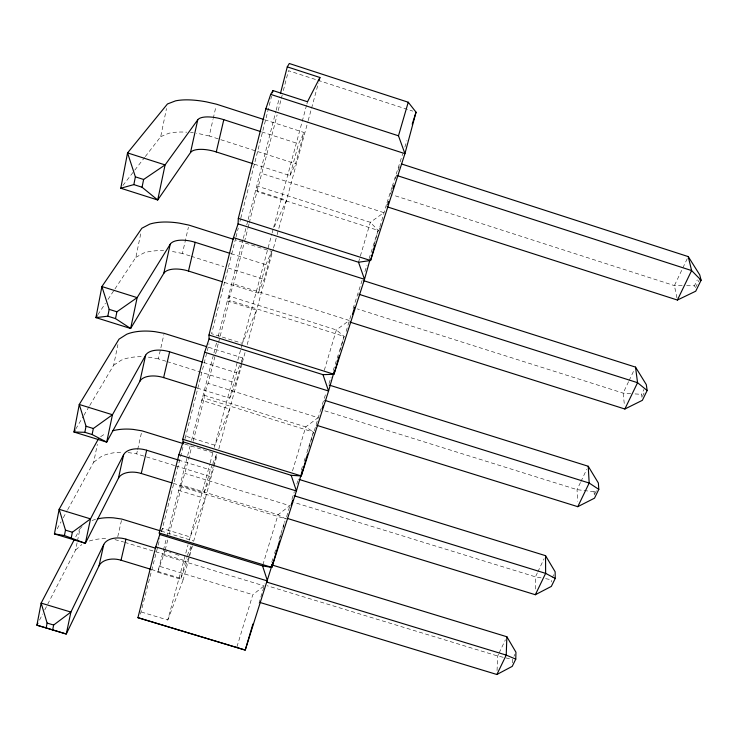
<?xml version="1.0" encoding="UTF-8"?>
<svg xmlns="http://www.w3.org/2000/svg" width="738" height="738" viewBox="0 0 738 738"><rect width="100%" height="100%" fill="white"/><g stroke="black" fill="none" stroke-linecap="round" stroke-linejoin="round"><path stroke-width="0.55" stroke-dasharray="3.69 2.77" d="M535.373 589.062L535.447 576.848L537.375 572.808M512.338 662.89L512.43 659.431L497.68 655.999L267.202 585.76M218.586 342.34L229.417 300.237L229.546 296.206L233.623 283.899L244.195 242.802M497.052 670.593L497.68 655.999L498.648 653.979M249.333 222.811C257.71 186.594 268.042 151.087 277.091 114.925M44.75 609.948L75.617 549.976L77.232 542.126M77.462 541.009L80.008 528.676L82.056 526.471M67.693 509.681L93.68 462.256L97.37 444.341M89.732 405.503L113.652 365.236L117.905 344.581M114.953 288.927L135.866 257.35L140.93 232.719M145.294 156.576L160.709 136.678L166.511 108.486M117.757 536.674L121.53 520.152M174.666 465.586L136.659 453.87L137.416 450.577M137.665 449.479L141.419 433.012M166.004 361.242L158.356 358.853L163.919 334.452M190.035 255.901L182.406 253.485L188.393 227.286M264.656 119.759L304.056 132.489L295.56 163.744L209.241 135.977L212.987 119.538M213.245 118.44L215.994 106.392M140.432 614.117L159.869 538.491M161.557 531.803L182.904 447.293M185.146 438.4L209.057 343.724M235.726 238.125L211.594 333.696L242.368 343.354L256.593 310.135L227.304 300.892L229.546 296.206L336.371 329.932L344.139 336.436L340.089 350.624M236.003 237.018L238.254 228.125M239.933 221.455L240.496 219.232M240.782 218.125L271.593 96.115M192.415 545.843L183.135 579.93L157.766 572.218L163.144 551.212M163.43 550.105L166.548 537.937M166.834 536.83L190.127 445.936M191.548 440.374L213.706 353.945M213.983 352.838L216.538 342.893M218.236 336.26L243.033 239.49M243.319 238.374L246.464 226.096M246.75 224.979L247.903 220.514M248.189 219.398L275.874 111.373M276.16 110.266L279.573 96.909M157.766 572.218L164.934 550.908M165.211 549.801L168.061 538.749M169.196 534.321L181.419 486.794L181.078 484.912L184.869 473.381L191.705 446.813M193.135 441.278L204.242 398.096L204.112 395.245L208.042 383.336L218.3 343.447M244.481 241.695L247.903 228.365M248.189 227.258L249.047 223.928M278.226 110.506L281.077 99.445M281.363 98.338L282.211 95.017M283.346 90.599L288.475 70.691L316.823 79.907M141.299 612.014L167.775 620.012L188.079 544.709M189.279 540.281L209.841 464.008M210.136 462.901L212.821 452.957M214.306 447.422L271.842 234.029M272.137 232.922L273.032 229.61L286.501 200.256L255.625 190.376L257.774 186.262L370.338 222.322L378.142 230.394L374.203 244.527M273.632 227.387L306.602 105.1M306.897 103.984L307.497 101.761M151.502 569.487L180.893 578.426L186.529 557.624M173.218 483.316L204.075 492.809L210.284 469.866L212.415 464.562M197.194 388.068L229.684 398.188L236.575 372.764L239.666 365.365M224.398 282.405L258.143 293.069L265.818 264.721L271.722 251.437L235.754 240.007M254.186 164.122L289.942 175.598L298.558 143.79L304.056 132.489M180.893 578.426L188.338 558.196M188.633 557.116L191.576 546.268M204.075 492.809L210.505 476.637L213.153 466.914M213.439 465.835L216.677 453.944L212.839 463.501M229.684 398.188L235.939 383.087L240.68 365.624M240.985 364.526L242.765 357.976L207.839 347.026M258.143 293.069L264.13 279.379L271.722 251.437M193.614 541.443L217.323 454.35M218.835 448.824L242.064 363.474M242.368 362.367L245.394 351.251M247.212 344.581L273.208 249.093M273.512 247.986L276.833 235.773M277.137 234.666L307.884 121.733M308.18 120.626L318.419 83.025M378.705 231.132L379.618 227.867M379.913 226.778L386.638 203.9M346.14 331.445L351.353 313.954M314.277 430.863L320.91 408.889M308.724 448.464L313.456 432.108L305.763 426.905L204.112 395.245L201.806 400.374L229.666 409.036L214.906 445.217L185.708 436.176L184.851 438.077M280.219 537.384L281.501 533.02M282.774 528.666L285.006 521.037M286.63 516.748L289.527 506.84M358.52 262.239L370.338 222.322L383.843 212.636L262.008 173.541M259.02 603.306L263.826 586.996M324.296 370.31L336.371 329.932L349.259 320.467L233.623 283.899M292.506 470.909L305.763 426.905L318.087 417.671L208.042 383.336M262.876 564.819L278.032 514.746L289.849 505.733L184.869 473.381M236.963 646.811L252.802 594.69L264.139 585.907L264.831 583.74M271.769 562.116L273.161 557.79M274.545 553.463L275.929 549.137M279.056 539.404L284.951 521.019M291.934 499.239L294.361 491.665M296.796 484.082L297.838 480.835M301.307 470.005L302.7 465.678M304.084 461.342L305.477 457.016M306.86 452.68L313.456 432.108L204.242 398.096M322.312 404.498L326.187 392.422M329 383.64L331.113 377.053M333.225 370.467L344.139 336.436L229.417 300.237M353.087 308.53L362.137 280.311M364.923 271.63L367.007 265.117M369.101 258.604L378.142 230.394L257.331 191.714M386.989 202.802L391.896 187.526M392.247 186.428L402.745 153.679M404.848 147.13L406.952 140.571M390.457 194.269L392.21 188.79M395.384 178.928L396.786 174.537M398.197 170.155L399.609 165.773M167.775 620.012L183.135 579.93M187.341 555.529L191.013 546.083M241.437 361.14L242.765 357.976M161.539 530.484L162.397 528.463L190.173 536.96L205.293 498.547L178.734 490.383L181.078 484.912L278.032 514.746L285.643 518.86L181.419 486.794M289.942 175.598L295.56 163.744M499.128 652.964L505.41 639.791M537.854 571.802L544.109 558.703M580.455 482.523L577.051 489.635L577.55 501.286M580.935 481.499L586.756 469.294M628.573 381.657L623.121 393.096L624.533 405.983M629.071 380.624L634.523 369.194M687.253 258.669L674.394 285.615L677.023 298.207M513.934 656.34L514.94 654.274M552.236 577.716L553.685 574.736M594.293 494.977L594.099 491.794L595.52 488.87M641.959 397.339L641.553 394.369L643.933 389.489M699.938 278.54L695.085 288.484L694.449 285.8L697.345 279.85M594.773 493.999L596.682 490.087M642.429 396.361L644.818 391.472M39.52 620.114L42.656 614.016M75.746 536.83L80.008 528.676M57.186 528.86L61.06 521.794M63.274 517.753L67.14 510.696M75.728 429.082L83.311 416.315M83.892 415.328L89.15 406.49M97.84 314.757L105.442 303.272M107.979 299.444L114.316 289.877M122.877 185.515L134.085 171.041M134.786 170.137L144.593 157.48M75.617 549.976L81.826 544.561M93.68 462.256L101.106 456.619A41.559 24.741 11.9 0 1 122.692 452.228M113.652 365.236L121.3 360.162A43.763 23.275 13 0 1 142.637 356.749M135.866 257.35L143.726 253.014A46.236 21.31 14 0 1 163.642 250.708M100.626 436.684L106.004 433.234M160.709 136.678L168.781 133.283A49.003 18.69 15 0 1 186.705 132.185M682.189 285.689L674.394 285.615L392.644 194.98M686.644 285.726L694.449 285.8M630.713 393.612L623.121 393.096L357.293 308.89M635.049 393.917L641.553 394.369M128.043 452.514L136.659 453.87M594.099 491.794L577.051 489.635L323.475 410.429M114.943 539.626L123.606 541.996M541.102 577.863L535.447 576.848L293.964 502.375M545.622 578.684L551.268 579.699L551.295 581.931M158.356 358.853L149.334 357.257A43.763 23.275 13 0 0 147.083 357.017M182.406 253.485L172.941 251.603A46.236 21.31 14 0 0 171.059 251.344M209.241 135.977L199.278 133.744A49.003 18.69 15 0 0 196.308 133.246M160.128 566.498L252.802 594.69M161.253 531.12L193.052 540.843M163.393 550.576L171.105 552.928M175.506 554.266L179.915 555.613M124.704 542.329L187.452 561.452M163.79 555.327L264.139 585.907M184.795 444.082L214.472 453.261M178.476 460.051L210.284 469.866M175.755 465.927L210.505 476.637M203.651 362.459L236.575 372.764M167.092 361.583L235.939 383.087M191.124 256.252L223.817 266.603M228.171 267.986L264.13 279.379M231.049 253.688L265.818 264.721M261.713 131.908L298.558 143.79M317.912 80.267L412.782 111.124M89.28 541.037A39.575 25.821 10.6 0 1 107.73 538.758M92.047 520.502A40.055 25.581 11 0 1 95.553 519.377M190.478 132.499A49.003 18.69 15 0 1 193.374 132.831"/><path stroke-width="1.11" d="M259.896 602.439L496.886 674.495L512.237 666.368L515.77 659.135L515.945 652.217L506.868 636.756L271.501 564.819M506.868 636.756L506.231 655.104L496.886 674.495M272.894 562.439L245.237 650.077L137.932 617.678L155.727 546.886L159.805 534.515L159.224 532.984L178.9 454.691L183.144 441.877L182.775 439.276L204.666 352.22L209.085 338.936L208.983 335.024L233.476 237.636L238.07 223.863L238.319 218.347L265.892 108.68L270.698 94.39L272.995 90.571L307.497 101.761L319.923 77.49L287.276 66.872L280.431 93.569M178.476 460.051L146.678 450.235A19.068 11.125 12.4 0 0 123.633 454.709L118.44 478.206L85.377 543.325L54.428 533.906L59.141 509.303L98.523 438.741M260.634 131.567L223.798 119.685A22.555 8.173 15.3 0 0 197.756 119.805L190.505 152.563L157.701 199.989L120.774 188.227L127.554 152.904L167.443 103.975L175.561 100.857A49.76 17.906 15.3 0 1 206.4 101.872L216.492 104.196L263.558 119.399M155.681 548.223L125.93 539.155A18.146 11.651 11.2 0 0 103.754 544.524L99.049 565.788L66.272 634.025L46.153 627.9L47.112 623.066L41.144 603.103L74.151 539.893M71.291 537.615L72.379 532.236L90.525 518.879L85.377 543.325L64.427 535.53L65.488 530.142L59.141 509.303L90.525 518.879L123.633 454.709M202.553 362.118L169.639 351.823A20.101 10.415 13.4 0 0 145.663 355.172L112.462 414.747L79.27 404.47L73.975 432.025L84.842 432.302L86.042 426.26L79.27 404.47L119.021 339.148L126.724 334.24A44.363 22.832 13.3 0 1 155.045 331.676L164.177 333.345L206.741 346.685M229.961 253.337L195.192 242.304A21.254 9.456 14.4 0 0 170.22 244.232L137.139 297.626L101.899 286.547L95.94 317.626L107.813 316.187L109.169 309.36L101.899 286.547L141.853 228.236L149.768 224.112A46.9 20.719 14.3 0 1 179.306 223.134L188.891 225.099L233.577 239.315M120.774 188.227L133.846 184.611L135.377 176.843L127.554 152.904L165.091 164.915L197.756 119.805M52.666 629.855L53.643 625.031L70.894 612.07L103.754 544.524M145.663 355.172L139.897 381.251L106.696 442.117L92.112 434.544L93.329 428.51L112.462 414.747L106.696 442.117L73.975 432.025L75.147 430.06M170.22 244.232L163.771 273.364L130.635 328.493L115.525 318.604L116.899 311.787L137.139 297.626L130.635 328.493L95.94 317.626L97.204 315.707M142.056 187.231L143.624 179.482L165.091 164.915L157.701 199.989L142.056 187.231L133.846 184.611M99.049 565.788A17.924 11.762 10.8 0 1 121.023 560.216L125.93 539.155M118.44 478.206A18.828 11.273 12.1 0 1 141.253 473.482L146.678 450.235M139.897 381.251A19.825 10.609 13.2 0 1 163.624 377.598L169.639 351.823M163.771 273.364A20.95 9.723 14.2 0 1 188.485 271.049L195.192 242.304M190.505 152.563A22.214 8.533 15.1 0 1 216.271 151.945L223.798 119.685M272.433 92.794L272.995 90.571M287.276 66.872L289.305 63.505L408.243 102.231L416.048 112.185L404.931 153.652L370.559 260.514L358.52 262.239L238.07 223.863M319.019 80.811L319.923 77.49M374.784 245.274L370.559 260.514L238.319 218.347M369.969 259.739L364.507 279.315L333.963 374.258L322.986 374.673L209.085 338.936M334.176 371.371L328.576 391.02L301.252 475.945L291.178 475.309L183.144 441.877M339.277 355.596L333.963 374.258L208.983 335.024M307.608 453.953L301.252 475.945L182.775 439.276M302.414 470.272L296.418 490.982L271.833 567.393L262.553 565.908L159.805 534.515M279.554 540.972L271.833 567.393L159.224 532.984M265.892 108.68L404.931 153.652L398.474 135.801L408.243 102.231M252.931 623.979L245.237 650.077L137.932 617.678M412.201 124.196L416.048 112.185M291.067 505.419L292.792 500.05M322.036 409.046L323.078 405.789M352.377 314.609L354.784 307.109M387.708 204.629L388.751 201.4M392.902 188.476L393.935 185.247M286.925 518.297L535.336 594.727L545.631 573.371L545.548 555.677L298.927 479.386M316.796 425.337L577.78 506.683L589.182 483.039L588.214 466.25L329.203 385.07M349.969 322.1L624.865 409.009L637.558 382.69L635.519 367.109L363.899 280.754M387.016 206.778L677.401 300.043L691.607 270.56L688.24 256.593L401.398 163.928M545.548 555.677L555.133 571.765L555.234 578.444L551.341 586.406L535.336 594.727M588.214 466.25L598.37 483.012L598.804 489.368L594.496 498.178L577.78 506.683M635.519 367.109L646.303 384.618L647.152 390.531L642.355 400.328L624.865 409.009M688.24 256.593L699.753 274.896L701.1 280.228L695.74 291.196L677.401 300.043M37.942 623.167L36.9 625.197L66.272 634.025L70.894 612.07L41.144 603.103L36.9 625.197L46.153 627.9M54.428 533.906L64.427 535.53M47.112 623.066L53.643 625.031M121.023 560.216L150.414 569.155M160.155 530.788L121.779 519.054L113.449 517.845A40.055 25.581 11 0 0 97.398 518.925M155.727 546.886L267.47 580.963L262.553 565.908M266.464 581.996L506.231 655.104L515.77 659.135M65.488 530.142L72.379 532.236M141.253 473.482L172.111 482.975M183.697 443.741L141.917 430.817L133.209 429.405A42.094 24.419 12.2 0 0 112.72 430.761M178.9 454.691L296.418 490.982L291.178 475.309M86.042 426.26L93.329 428.51M294.167 495.761L545.631 573.371L555.234 578.444M84.842 432.302L92.112 434.544M163.624 377.598L196.114 387.727M107.813 316.187L115.525 318.604M204.666 352.22L328.576 391.02L322.986 374.673M324.821 400.365L589.182 483.039L598.804 489.368M109.169 309.36L116.899 311.787M188.485 271.049L222.221 281.713M233.476 237.636L364.507 279.315L358.52 262.239M358.908 294.268L637.558 382.69L647.152 390.531M135.377 176.843L143.624 179.482M397.053 175.561L691.607 270.56L701.1 280.228M216.271 151.945L253.106 163.771M270.698 94.39L398.474 135.801"/></g></svg>
